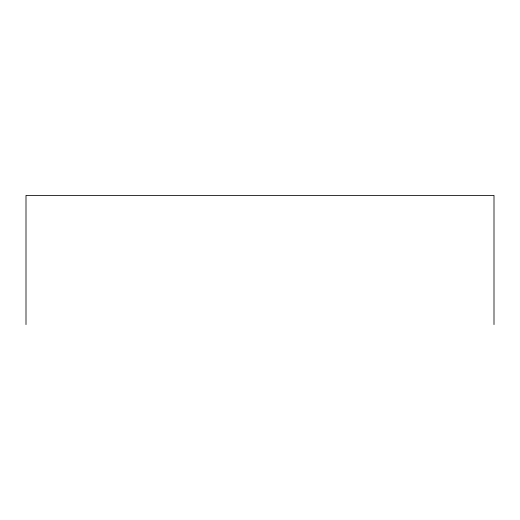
<?xml version="1.0" encoding="UTF-8"?>
<svg xmlns="http://www.w3.org/2000/svg" width="520" height="520" viewBox="0 0 520 520"><rect width="100%" height="100%" fill="white"/><g stroke="black" fill="none" stroke-linecap="round" stroke-linejoin="round"><path stroke-width="0.78" d="M494 324.578L494 195.422L26 195.422L26 324.578"/></g></svg>
